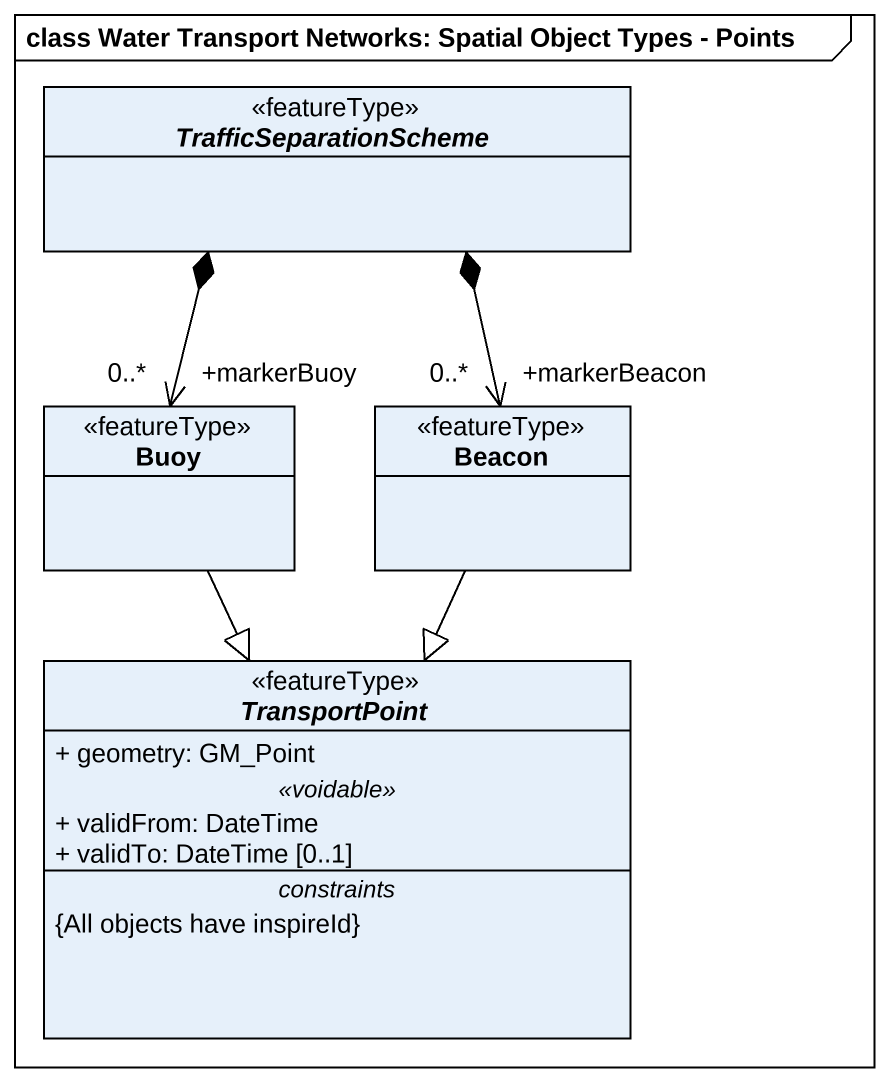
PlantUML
@startuml
mainframe class Water Transport Networks: Spatial Object Types - Points
hide circle
hide empty members
skinparam classAttributeIconSize 0
abstract class TrafficSeparationScheme <<featureType>>
class Buoy <<featureType>>
class Beacon <<featureType>>
abstract class TransportPoint <<featureType>> {
  + geometry: GM_Point
  .. <<voidable>> ..
  + validFrom: DateTime
  + validTo: DateTime [0..1]
  -- constraints --
  {All objects have inspireId}
}
Buoy "+markerBuoy\n0..*" <-up-* TrafficSeparationScheme
Buoy --|> TransportPoint
Beacon "+markerBeacon\n0..*" <-up-* TrafficSeparationScheme
Beacon --|> TransportPoint
@enduml
